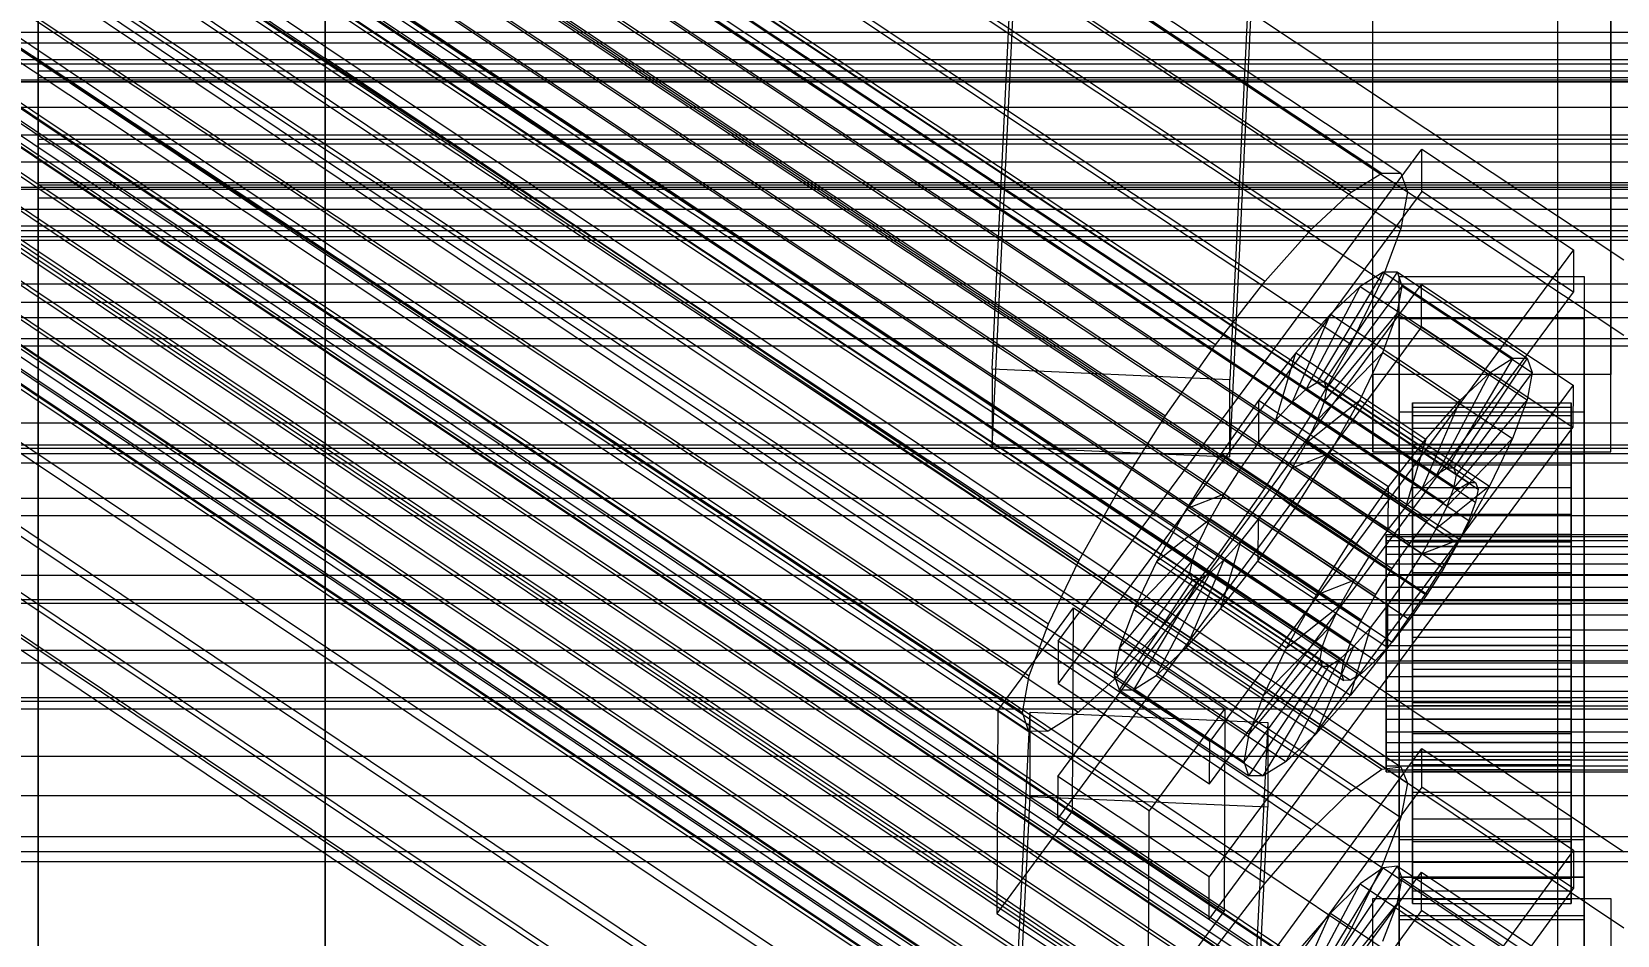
# Model space of a CAD drawing. Header units: millimetres. Extents: x -191664 to 191490, y -197311 to 10263.
# Drawn here: x -250.5 to -130.5, y -29230.6 to -29162.2 of the extents above; entities that cross this region are included whole.
import ezdxf

# ---------------------------------------------------------------- set-up
doc = ezdxf.new("R2010")
doc.units = ezdxf.units.MM
for name, color, linetype, lineweight in [('COTAS_USUARIO', 1, 'Continuous', 0), ('frontal_C01', 7, 'Continuous', 0), ('frontal_C02', 7, 'Continuous', 0), ('frontal_C03', 7, 'Continuous', 0), ('frontal_mezcladora', 7, 'Continuous', 0), ('frontal_secador', 7, 'Continuous', 0)]:
    doc.layers.add(name, color=color, linetype=linetype, lineweight=lineweight)
doc.dimstyles.new('PLANTA_100', dxfattribs={"dimtxt": 250, "dimasz": 150, "dimexe": 150, "dimexo": 80, "dimgap": 100, "dimtad": 1, "dimtih": 1, "dimtoh": 1, "dimdec": 1, "dimdsep": 46, "dimcen": 0.09, "dimclrd": 1, "dimclre": 1, "dimclrt": 1, "dimadec": 0, "dimazin": 0, "dimtfac": 1, "dimtdec": 4, "dimtofl": 0, "dimtmove": 0, "dimatfit": 3, "dimfxl": 1, "dimtolj": 1, "dimtzin": 0, "dimarcsym": 0})

# ---------------------------------------------------------------- blocks, each defined once
blk = doc.blocks.new('*D106')
at = {"layer": 'COTAS_USUARIO', "color": 1, "lineweight": -2, "transparency": 16777216}
for p, q in [((-1180, -29182.75), (-1180, -29032.75)), ((-60, -29332.75), (-1330, -29332.75)), ((-60, -29700), (-1330, -29700)), ((-1180, -29850), (-1180, -30000))]:
    blk.add_line(p, q, dxfattribs=at)
at = {"layer": 'COTAS_USUARIO', "color": 1, "transparency": 16777216}
for points in [[(-1205, -29182.75), (-1155, -29182.75), (-1180, -29332.75)], [(-1205, -29850), (-1155, -29850), (-1180, -29700)]]:
    blk.add_solid(points, dxfattribs=at)
at = {"layer": 'Defpoints', "color": 0, "transparency": 16777216}
for p in [(-1180, -29332.75), (20, -29332.75), (20, -29700)]:
    blk.add_point(p, dxfattribs=at)
blk = doc.blocks.new('*D109')
at = {"layer": 'COTAS_USUARIO', "color": 1, "lineweight": -2, "transparency": 16777216}
for p, q in [((-80, -28700), (-1350, -28700)), ((-1200, -31850), (-1200, -28850)), ((-80, -32000), (-1350, -32000))]:
    blk.add_line(p, q, dxfattribs=at)
at = {"layer": 'COTAS_USUARIO', "color": 1, "transparency": 16777216}
for points in [[(-1225, -28850), (-1175, -28850), (-1200, -28700)], [(-1225, -31850), (-1175, -31850), (-1200, -32000)]]:
    blk.add_solid(points, dxfattribs=at)
at = {"layer": 'Defpoints', "color": 0, "transparency": 16777216}
for p in [(-1200, -28700), (0, -28700), (0, -32000)]:
    blk.add_point(p, dxfattribs=at)
blk = doc.blocks.new('*D111')
at = {"layer": 'COTAS_USUARIO', "color": 1, "lineweight": -2, "transparency": 16777216}
for p, q in [((-80, -27700), (-1350, -27700)), ((-1200, -31850), (-1200, -27850)), ((-80, -32000), (-1350, -32000))]:
    blk.add_line(p, q, dxfattribs=at)
at = {"layer": 'COTAS_USUARIO', "color": 1, "transparency": 16777216}
for points in [[(-1225, -27850), (-1175, -27850), (-1200, -27700)], [(-1225, -31850), (-1175, -31850), (-1200, -32000)]]:
    blk.add_solid(points, dxfattribs=at)
at = {"layer": 'Defpoints', "color": 0, "transparency": 16777216}
for p in [(-1200, -27700), (0, -27700), (0, -32000)]:
    blk.add_point(p, dxfattribs=at)
blk = doc.blocks.new('*D121')
at = {"layer": 'COTAS_USUARIO', "color": 1, "lineweight": -2, "transparency": 16777216}
for p, q in [((-80, -29000), (-1350, -29000)), ((-1200, -31850), (-1200, -29150)), ((-80, -32000), (-1350, -32000))]:
    blk.add_line(p, q, dxfattribs=at)
at = {"layer": 'COTAS_USUARIO', "color": 1, "transparency": 16777216}
for points in [[(-1225, -29150), (-1175, -29150), (-1200, -29000)], [(-1225, -31850), (-1175, -31850), (-1200, -32000)]]:
    blk.add_solid(points, dxfattribs=at)
at = {"layer": 'Defpoints', "color": 0, "transparency": 16777216}
for p in [(-1200, -29000), (0, -29000), (0, -32000)]:
    blk.add_point(p, dxfattribs=at)

msp = doc.modelspace()

# ---------------------------------------------------------------- linework, layer by layer
at = {"layer": 'frontal_C01', "color": 251, "true_color": 0x586d65}
for p, q in [((-250, -28680.37), (-250, -31735.76)), ((-250, -31740.5), (-250, -28685.1))]:
    msp.add_line(p, q, dxfattribs=at)
at = {"layer": 'frontal_C01', "color": 252, "true_color": 0x83939a}
for p, q in [((-332.63, -29050.58), (-148.32, -29172.91)), ((-331.18, -29050.57), (-146.87, -29172.9)), ((-334.94, -29052.02), (-150.63, -29174.36)), ((-330.69, -29052), (-146.38, -29174.33)), ((-337.95, -29054.81), (-153.64, -29177.14)), ((-331.2, -29054.78), (-146.89, -29177.11)), ((-341.46, -29058.75), (-157.15, -29181.08)), ((-332.66, -29058.71), (-148.35, -29181.04)), ((-160.92, -29185.91), (-345.23, -29063.58)), ((-334.98, -29063.52), (-150.67, -29185.86)), ((-349, -29068.95), (-164.69, -29191.28)), ((-338, -29068.9), (-153.69, -29191.23)), ((-352.52, -29074.52), (-168.21, -29196.85)), ((-341.52, -29074.46), (-157.21, -29196.79)), ((-355.54, -29079.89), (-171.23, -29202.22)), ((-345.29, -29079.84), (-160.98, -29202.17)), ((-357.86, -29084.71), (-173.55, -29207.04)), ((-349.06, -29084.66), (-164.75, -29207)), ((-359.33, -29088.64), (-175.02, -29210.97)), ((-352.57, -29088.6), (-168.26, -29210.94)), ((-359.83, -29091.41), (-175.52, -29213.75)), ((-355.58, -29091.39), (-171.28, -29213.72)), ((-359.34, -29092.85), (-175.03, -29215.18)), ((-357.89, -29092.84), (-173.58, -29215.17)), ((-150.63, -29174.36), (-148.32, -29172.91)), ((-148.32, -29172.91), (-146.87, -29172.9)), ((-146.87, -29172.9), (-146.38, -29174.33)), ((-153.64, -29177.14), (-150.63, -29174.36)), ((-146.38, -29174.33), (-146.89, -29177.11)), ((-157.15, -29181.08), (-153.64, -29177.14)), ((-146.89, -29177.11), (-148.35, -29181.04)), ((-160.92, -29185.91), (-157.15, -29181.08)), ((-148.35, -29181.04), (-150.67, -29185.86)), ((-164.69, -29191.28), (-160.92, -29185.91)), ((-150.67, -29185.86), (-153.69, -29191.23)), ((-168.21, -29196.85), (-164.69, -29191.28)), ((-153.69, -29191.23), (-157.21, -29196.79)), ((-171.23, -29202.22), (-168.21, -29196.85)), ((-157.21, -29196.79), (-160.98, -29202.17)), ((-173.55, -29207.04), (-171.23, -29202.22)), ((-160.98, -29202.17), (-164.75, -29207)), ((-175.02, -29210.97), (-173.55, -29207.04)), ((-164.75, -29207), (-168.26, -29210.94)), ((-175.52, -29213.75), (-175.02, -29210.97)), ((-168.26, -29210.94), (-171.28, -29213.72)), ((-175.03, -29215.18), (-175.52, -29213.75)), ((-171.28, -29213.72), (-173.58, -29215.17)), ((-173.58, -29215.17), (-175.03, -29215.18))]:
    msp.add_line(p, q, dxfattribs=at)
at = {"layer": 'frontal_C01', "color": 9, "true_color": 0xbac6cb}
for p, q in [((-356.35, -29054.95), (-142.55, -29196.85)), ((-355.53, -29054.43), (-141.73, -29196.34)), ((-355.02, -29054.43), (-141.22, -29196.34)), ((-354.84, -29054.94), (-141.04, -29196.84)), ((-357.42, -29055.94), (-143.62, -29197.84)), ((-355.02, -29055.92), (-141.22, -29197.83)), ((-358.66, -29057.33), (-144.86, -29199.24)), ((-355.54, -29057.32), (-141.74, -29199.22)), ((-146.2, -29200.94), (-360, -29059.04)), ((-356.36, -29059.02), (-142.56, -29200.93)), ((-361.33, -29060.95), (-147.53, -29202.85)), ((-357.43, -29060.93), (-143.64, -29202.83)), ((-362.58, -29062.92), (-148.78, -29204.82)), ((-358.68, -29062.9), (-144.88, -29204.8)), ((-363.65, -29064.82), (-149.85, -29206.73)), ((-360.02, -29064.8), (-146.22, -29206.71)), ((-364.47, -29066.53), (-150.67, -29208.43)), ((-361.35, -29066.51), (-147.55, -29208.42)), ((-364.99, -29067.92), (-151.19, -29209.82)), ((-362.6, -29067.91), (-148.8, -29209.81)), ((-365.17, -29068.9), (-151.37, -29210.81)), ((-364.99, -29069.41), (-151.2, -29211.32)), ((-364.48, -29069.41), (-150.68, -29211.31)), ((-363.66, -29068.9), (-149.86, -29210.8)), ((-143.62, -29197.84), (-142.55, -29196.85)), ((-142.55, -29196.85), (-141.73, -29196.34)), ((-141.73, -29196.34), (-141.22, -29196.34)), ((-141.22, -29196.34), (-141.04, -29196.84)), ((-141.04, -29196.84), (-141.22, -29197.83)), ((-144.86, -29199.24), (-143.62, -29197.84)), ((-141.22, -29197.83), (-141.74, -29199.22)), ((-146.2, -29200.94), (-144.86, -29199.24)), ((-141.74, -29199.22), (-142.56, -29200.93)), ((-148, -29200.73), (-148, -29200.27)), ((-148, -29200.27), (-148, -29200.43)), ((-148, -29200.27), (148, -29200.27)), ((-148, -29200.43), (-148, -29201.19)), ((-148, -29200.43), (148, -29200.43)), ((-148, -29201.76), (-148, -29200.73)), ((-148, -29200.73), (148, -29200.73)), ((-148, -29201.19), (-148, -29202.5)), ((-148, -29201.19), (148, -29201.19)), ((-148, -29203.31), (-148, -29201.76)), ((-148, -29201.76), (148, -29201.76)), ((-147.53, -29202.85), (-146.2, -29200.94)), ((-142.56, -29200.93), (-143.64, -29202.83)), ((-148.78, -29204.82), (-147.53, -29202.85)), ((-148, -29202.5), (-148, -29204.26)), ((-148, -29202.5), (148, -29202.5)), ((-143.64, -29202.83), (-144.88, -29204.8)), ((-148, -29205.26), (-148, -29203.31)), ((-148, -29203.31), (148, -29203.31)), ((-148, -29204.26), (-148, -29206.37)), ((-148, -29204.26), (148, -29204.26)), ((-149.85, -29206.73), (-148.78, -29204.82)), ((-148, -29207.49), (-148, -29205.26)), ((-148, -29205.26), (148, -29205.26)), ((-144.88, -29204.8), (-146.22, -29206.71)), ((-150.67, -29208.43), (-149.85, -29206.73)), ((-148, -29206.37), (-148, -29208.68)), ((148, -29206.37), (-148, -29206.37)), ((-146.22, -29206.71), (-147.55, -29208.42)), ((-148, -29209.83), (-148, -29207.49)), ((-148, -29207.49), (148, -29207.49)), ((-151.19, -29209.82), (-150.67, -29208.43)), ((-147.55, -29208.42), (-148.8, -29209.81)), ((-148, -29208.68), (-148, -29211.02)), ((-148, -29208.68), (148, -29208.68)), ((-151.37, -29210.81), (-151.19, -29209.82)), ((-148.8, -29209.81), (-149.86, -29210.8)), ((-148, -29212.14), (-148, -29209.83)), ((-148, -29209.83), (148, -29209.83)), ((-151.2, -29211.32), (-151.37, -29210.81)), ((-150.68, -29211.31), (-151.2, -29211.32)), ((-149.86, -29210.8), (-150.68, -29211.31)), ((-148, -29211.02), (-148, -29213.25)), ((-148, -29211.02), (148, -29211.02)), ((-148, -29214.24), (-148, -29212.14)), ((-148, -29212.14), (148, -29212.14)), ((-148, -29213.25), (-148, -29215.2)), ((-148, -29213.25), (148, -29213.25)), ((-148, -29216.01), (-148, -29214.24)), ((-148, -29214.24), (148, -29214.24)), ((-148, -29215.2), (-148, -29216.74)), ((-148, -29215.2), (148, -29215.2)), ((-148, -29217.32), (-148, -29216.01)), ((-148, -29216.01), (148, -29216.01)), ((-148, -29216.74), (-148, -29217.78)), ((-148, -29216.74), (148, -29216.74)), ((-148, -29218.08), (-148, -29217.32)), ((-148, -29217.32), (148, -29217.32)), ((-148, -29217.78), (-148, -29218.24)), ((-148, -29217.78), (148, -29217.78)), ((-148, -29218.24), (-148, -29218.08)), ((-148, -29218.08), (148, -29218.08)), ((-148, -29218.24), (148, -29218.24))]:
    msp.add_line(p, q, dxfattribs=at)
at = {"layer": 'frontal_C01', "color": 139, "true_color": 0x345e4e}
for p, q in [((-130, -29179.5), (-228.3, -29114.26)), ((-228.3, -29114.26), (-228.3, -29426.45)), ((-228.3, -29432.13), (-228.3, -29119.95)), ((-228.3, -29119.95), (-130, -29185.19))]:
    msp.add_line(p, q, dxfattribs=at)
at = {"layer": 'frontal_C01', "color": 139, "true_color": 0x354b57}
for p, q in [((-172.81, -29208.34), (-145.28, -29171.1)), ((-145.29, -29174.31), (-145.28, -29171.1)), ((-145.28, -29171.1), (-133.81, -29178.72)), ((-145.29, -29174.31), (-172.82, -29211.54)), ((-133.82, -29181.92), (-145.29, -29174.31)), ((-133.81, -29178.72), (-161.34, -29215.95)), ((-133.81, -29178.72), (-133.82, -29181.92)), ((-172.85, -29218.59), (-145.32, -29181.35)), ((-147, -29183.94), (-147, -29180.74)), ((-147, -29180.74), (-133, -29180.74)), ((-147, -29226.21), (-147, -29180.74)), ((-145.33, -29184.55), (-145.32, -29181.35)), ((-145.32, -29181.35), (-133.85, -29188.96)), ((-133, -29180.74), (-133, -29183.94)), ((-133, -29180.74), (-133, -29226.21)), ((-161.35, -29219.16), (-133.82, -29181.92)), ((-133, -29183.94), (-147, -29183.94)), ((-147, -29183.94), (-147, -29229.42)), ((-133, -29229.42), (-133, -29183.94)), ((-145.33, -29184.55), (-172.86, -29221.79)), ((-133.86, -29192.16), (-145.33, -29184.55)), ((-133.85, -29188.96), (-161.38, -29226.2)), ((-133.85, -29188.96), (-133.86, -29192.16)), ((-147, -29194.19), (-147, -29190.99)), ((-147, -29190.99), (-133, -29190.99)), ((-147, -29236.46), (-147, -29190.99)), ((-133, -29190.99), (-133, -29194.19)), ((-133, -29190.99), (-133, -29236.46)), ((-161.39, -29229.4), (-133.86, -29192.16)), ((-133, -29194.19), (-147, -29194.19)), ((-147, -29194.19), (-147, -29239.66)), ((-133, -29239.66), (-133, -29194.19)), ((-177.39, -29213.59), (-171.66, -29205.83)), ((-171.72, -29221.2), (-171.66, -29205.83)), ((-171.66, -29205.83), (-160.19, -29213.44)), ((-172.81, -29208.34), (-172.82, -29211.54)), ((-161.34, -29215.95), (-172.81, -29208.34)), ((-172.82, -29211.54), (-161.35, -29219.16)), ((-177.81, -29272.54), (-174.94, -29213.72)), ((-177.39, -29213.59), (-177.45, -29228.96)), ((-165.93, -29221.2), (-177.39, -29213.59)), ((-174.94, -29220.13), (-174.94, -29213.72)), ((-174.94, -29213.72), (-156.96, -29214.51)), ((-160.19, -29213.44), (-165.93, -29221.2)), ((-160.19, -29213.44), (-160.25, -29228.81)), ((-156.96, -29214.51), (-159.83, -29273.33)), ((-156.96, -29214.51), (-156.96, -29220.92)), ((-161.35, -29219.16), (-161.34, -29215.95)), ((-172.85, -29218.59), (-172.86, -29221.79)), ((-161.38, -29226.2), (-172.85, -29218.59)), ((980, -29220.06), (-980, -29220.06)), ((-177.81, -29278.95), (-174.94, -29220.13)), ((-171.72, -29221.2), (-177.45, -29228.96)), ((-156.96, -29220.92), (-174.94, -29220.13)), ((-160.25, -29228.81), (-171.72, -29221.2)), ((-159.83, -29279.74), (-156.96, -29220.92)), ((-172.86, -29221.79), (-161.39, -29229.4)), ((-165.98, -29236.57), (-165.93, -29221.2)), ((-147, -29238.73), (-147, -29223.36)), ((-147, -29223.36), (-133, -29223.36)), ((-147, -29232.83), (-147, -29223.36)), ((-133, -29223.36), (-133, -29238.73)), ((-133, -29223.36), (-133, -29232.83)), ((980, -29225.06), (-980, -29225.06)), ((-161.39, -29229.4), (-161.38, -29226.2)), ((-133, -29226.21), (-147, -29226.21)), ((-147, -29226.21), (-147, -29229.42)), ((-133, -29229.42), (-133, -29226.21)), ((-149, -29234.25), (-149, -29227.84)), ((-149, -29227.84), (-131, -29227.84)), ((-149, -29272.94), (-149, -29227.84)), ((-131, -29227.84), (-131, -29234.25)), ((-131, -29227.84), (-131, -29272.94)), ((-177.45, -29228.96), (-165.98, -29236.57)), ((-165.98, -29236.57), (-160.25, -29228.81)), ((-147, -29229.42), (-133, -29229.42))]:
    msp.add_line(p, q, dxfattribs=at)
at = {"layer": 'frontal_C01', "color": 155, "true_color": 0x617580}
for p, q in [((-154.02, -29189.24), (-149.95, -29181.49)), ((-153.2, -29188.73), (-148.23, -29180.41)), ((-152.69, -29188.72), (-147.14, -29180.4)), ((-152.51, -29189.23), (-146.78, -29181.47)), ((-149.95, -29181.49), (-152.21, -29183.58)), ((-148.23, -29180.41), (-149.95, -29181.49)), ((-149.95, -29181.49), (-140.12, -29188.01)), ((-147.14, -29180.4), (-148.23, -29180.41)), ((-148.23, -29180.41), (-138.4, -29186.93)), ((-147.15, -29183.55), (-146.78, -29181.47)), ((-147.14, -29180.4), (-137.31, -29186.93)), ((-146.78, -29181.47), (-147.14, -29180.4)), ((-146.78, -29181.47), (-136.95, -29188)), ((-155.08, -29190.23), (-152.21, -29183.58)), ((-152.21, -29183.58), (-154.83, -29186.52)), ((-152.69, -29190.22), (-147.15, -29183.55)), ((-152.21, -29183.58), (-142.38, -29190.1)), ((-148.25, -29186.49), (-147.15, -29183.55)), ((-147.15, -29183.55), (-137.32, -29190.08)), ((-154.83, -29186.52), (-157.65, -29190.13)), ((-156.33, -29191.62), (-154.83, -29186.52)), ((-154.83, -29186.52), (-145, -29193.05)), ((-153.21, -29191.61), (-148.25, -29186.49)), ((-149.99, -29190.09), (-148.25, -29186.49)), ((-148.25, -29186.49), (-138.42, -29193.01)), ((-138.4, -29186.93), (-143.37, -29195.25)), ((-137.31, -29186.93), (-142.86, -29195.25)), ((-140.12, -29188.01), (-138.4, -29186.93)), ((-138.4, -29186.93), (-137.31, -29186.93)), ((-137.31, -29186.93), (-136.95, -29188)), ((-154.02, -29189.24), (-153.2, -29188.73)), ((-153.2, -29188.73), (-152.69, -29188.72)), ((-143.37, -29195.25), (-153.2, -29188.73)), ((-142.86, -29195.25), (-152.69, -29188.72)), ((-152.69, -29188.72), (-152.51, -29189.23)), ((-140.12, -29188.01), (-144.19, -29195.76)), ((-136.95, -29188), (-142.68, -29195.76)), ((-142.38, -29190.1), (-140.12, -29188.01)), ((-136.95, -29188), (-137.32, -29190.08)), ((-155.08, -29190.23), (-154.02, -29189.24)), ((-144.19, -29195.76), (-154.02, -29189.24)), ((-152.51, -29189.23), (-152.69, -29190.22)), ((-142.68, -29195.76), (-152.51, -29189.23)), ((-157.65, -29190.13), (-160.47, -29194.15)), ((-157.65, -29190.13), (-157.66, -29193.33)), ((-147.82, -29196.66), (-157.65, -29190.13)), ((-156.33, -29191.62), (-155.08, -29190.23)), ((-145.26, -29196.75), (-155.08, -29190.23)), ((-154.03, -29193.31), (-149.99, -29190.09)), ((-152.69, -29190.22), (-153.21, -29191.61)), ((-142.86, -29196.74), (-152.69, -29190.22)), ((-152.25, -29194.11), (-149.99, -29190.09)), ((-149.99, -29190.09), (-140.16, -29196.62)), ((-146, -29200.27), (-146, -29190.29)), ((-146, -29190.29), (-146, -29190.62)), ((-146, -29190.29), (-134, -29190.29)), ((-146, -29191.25), (-146, -29190.29)), ((-146, -29200.43), (-146, -29190.62)), ((-146, -29190.62), (-146, -29192.22)), ((-146, -29190.62), (-134, -29190.62)), ((-142.38, -29190.1), (-145.26, -29196.75)), ((-145, -29193.05), (-142.38, -29190.1)), ((-137.32, -29190.08), (-142.86, -29196.74)), ((-137.32, -29190.08), (-138.42, -29193.01)), ((-134, -29190.62), (-134, -29190.29)), ((-134, -29190.29), (-134, -29200.27)), ((-134, -29190.29), (-134, -29191.25)), ((-134, -29192.22), (-134, -29190.62)), ((-134, -29190.62), (-134, -29200.43)), ((-157.66, -29193.33), (-156.33, -29191.62)), ((-146.5, -29198.15), (-156.33, -29191.62)), ((-153.21, -29191.61), (-154.03, -29193.31)), ((-143.38, -29198.13), (-153.21, -29191.61)), ((-146, -29200.73), (-146, -29191.25)), ((-146, -29191.25), (-134, -29191.25)), ((-146, -29193.44), (-146, -29191.25)), ((-146, -29201.19), (-146, -29192.22)), ((-146, -29192.22), (-146, -29194.99)), ((-146, -29192.22), (-134, -29192.22)), ((-134, -29191.25), (-134, -29200.73)), ((-134, -29191.25), (-134, -29193.44)), ((-134, -29194.99), (-134, -29192.22)), ((-134, -29192.22), (-134, -29201.19)), ((-159, -29195.24), (-157.66, -29193.33)), ((-157.66, -29193.33), (-147.83, -29199.86)), ((-154.03, -29193.31), (-155.1, -29195.22)), ((-144.2, -29199.84), (-154.03, -29193.31)), ((-147.82, -29196.66), (-145, -29193.05)), ((-145, -29193.05), (-146.5, -29198.15)), ((-146, -29201.76), (-146, -29193.44)), ((-146, -29193.44), (-134, -29193.44)), ((-146, -29196.71), (-146, -29193.44)), ((-138.42, -29193.01), (-143.38, -29198.13)), ((-138.42, -29193.01), (-140.16, -29196.62)), ((-134, -29193.44), (-134, -29201.76)), ((-134, -29193.44), (-134, -29196.71)), ((-160.47, -29194.15), (-163.1, -29198.32)), ((-159, -29195.24), (-160.47, -29194.15)), ((-160.47, -29194.15), (-150.64, -29200.68)), ((-155.1, -29195.22), (-152.25, -29194.11)), ((-154.88, -29198.28), (-152.25, -29194.11)), ((-152.25, -29194.11), (-142.42, -29200.64)), ((-160.25, -29197.21), (-159, -29195.24)), ((-149.17, -29201.76), (-159, -29195.24)), ((-155.1, -29195.22), (-156.35, -29197.19)), ((-145.27, -29201.74), (-155.1, -29195.22)), ((-146, -29202.5), (-146, -29194.99)), ((-146, -29194.99), (-146, -29198.72)), ((-146, -29194.99), (-134, -29194.99)), ((-144.19, -29195.76), (-145.26, -29196.75)), ((-143.37, -29195.25), (-144.19, -29195.76)), ((-142.86, -29195.25), (-143.37, -29195.25)), ((-142.68, -29195.76), (-142.86, -29195.25)), ((-142.86, -29196.74), (-142.68, -29195.76)), ((-134, -29198.72), (-134, -29194.99)), ((-134, -29194.99), (-134, -29202.5)), ((-156.35, -29197.19), (-157.69, -29199.1)), ((-156.35, -29197.19), (-154.88, -29198.28)), ((-146.52, -29203.72), (-156.35, -29197.19)), ((-150.64, -29200.68), (-147.82, -29196.66)), ((-147.83, -29199.86), (-147.82, -29196.66)), ((-145.26, -29196.75), (-146.5, -29198.15)), ((-146, -29203.31), (-146, -29196.71)), ((-146, -29196.71), (-134, -29196.71)), ((-146, -29200.83), (-146, -29196.71)), ((-140.16, -29196.62), (-144.2, -29199.84)), ((-143.38, -29198.13), (-142.86, -29196.74)), ((-140.16, -29196.62), (-142.42, -29200.64)), ((-134, -29196.71), (-134, -29203.31)), ((-134, -29196.71), (-134, -29200.83)), ((-163.1, -29198.32), (-165.37, -29202.34)), ((-160.25, -29197.21), (-163.1, -29198.32)), ((-163.1, -29198.32), (-153.27, -29204.84)), ((-161.32, -29199.11), (-160.25, -29197.21)), ((-150.42, -29203.73), (-160.25, -29197.21)), ((-157.7, -29202.3), (-154.88, -29198.28)), ((-154.88, -29198.28), (-145.05, -29204.8)), ((-146.5, -29198.15), (-147.83, -29199.86)), ((-144.2, -29199.84), (-143.38, -29198.13)), ((-161.32, -29199.11), (-165.37, -29202.34)), ((-162.14, -29200.82), (-161.32, -29199.11)), ((-151.49, -29205.64), (-161.32, -29199.11)), ((-157.69, -29199.1), (-159.02, -29200.81)), ((-157.69, -29199.1), (-157.7, -29202.3)), ((-147.86, -29205.62), (-157.69, -29199.1)), ((-146, -29204.26), (-146, -29198.72)), ((-146, -29198.72), (-146, -29203.17)), ((-146, -29198.72), (-134, -29198.72)), ((-134, -29203.17), (-134, -29198.72)), ((-134, -29198.72), (-134, -29204.26)), ((-153.27, -29204.84), (-150.64, -29200.68)), ((-150.64, -29200.68), (-149.17, -29201.76)), ((-147.83, -29199.86), (-149.17, -29201.76)), ((-146, -29200.43), (-146, -29200.27)), ((-134, -29200.27), (-146, -29200.27)), ((-146, -29200.27), (-146, -29200.73)), ((-146, -29201.19), (-146, -29200.43)), ((-134, -29200.43), (-146, -29200.43)), ((-134, -29200.73), (-146, -29200.73)), ((-146, -29200.73), (-146, -29201.76)), ((-145.27, -29201.74), (-144.2, -29199.84)), ((-142.42, -29200.64), (-145.27, -29201.74)), ((-142.42, -29200.64), (-145.05, -29204.8)), ((-134, -29200.27), (-134, -29200.43)), ((-134, -29200.73), (-134, -29200.27)), ((-134, -29200.43), (-134, -29201.19)), ((-134, -29201.76), (-134, -29200.73)), ((-162.14, -29200.82), (-167.1, -29205.94)), ((-162.66, -29202.21), (-162.14, -29200.82)), ((-152.31, -29207.34), (-162.14, -29200.82)), ((-159.02, -29200.81), (-160.52, -29205.91)), ((-159.02, -29200.81), (-160.27, -29202.2)), ((-149.19, -29207.33), (-159.02, -29200.81)), ((-149.17, -29201.76), (-150.42, -29203.73)), ((-146.52, -29203.72), (-145.27, -29201.74)), ((-146, -29205.26), (-146, -29200.83)), ((-146, -29200.83), (-134, -29200.83)), ((-146, -29205.52), (-146, -29200.83)), ((-146, -29202.5), (-146, -29201.19)), ((-134, -29201.19), (-146, -29201.19)), ((-134, -29201.76), (-146, -29201.76)), ((-146, -29201.76), (-146, -29203.31)), ((-134, -29200.83), (-134, -29205.26)), ((-134, -29200.83), (-134, -29205.52)), ((-134, -29201.19), (-134, -29202.5)), ((-134, -29203.31), (-134, -29201.76)), ((-162.84, -29203.2), (-168.57, -29210.95)), ((-162.66, -29202.21), (-168.2, -29208.88)), ((-165.37, -29202.34), (-167.1, -29205.94)), ((-161.33, -29203.19), (-165.4, -29210.94)), ((-165.37, -29202.34), (-155.54, -29208.86)), ((-160.27, -29202.2), (-163.14, -29208.85)), ((-162.84, -29203.2), (-162.66, -29202.21)), ((-162.66, -29203.7), (-162.84, -29203.2)), ((-153.01, -29209.72), (-162.84, -29203.2)), ((-152.83, -29208.74), (-162.66, -29202.21)), ((-161.33, -29203.19), (-162.15, -29203.7)), ((-160.27, -29202.2), (-161.33, -29203.19)), ((-151.5, -29209.71), (-161.33, -29203.19)), ((-160.52, -29205.91), (-157.7, -29202.3)), ((-150.44, -29208.73), (-160.27, -29202.2)), ((-157.7, -29202.3), (-147.87, -29208.82)), ((-146, -29204.26), (-146, -29202.5)), ((-134, -29202.5), (-146, -29202.5)), ((-146, -29203.17), (-146, -29206.37)), ((-134, -29203.17), (-146, -29203.17)), ((-146, -29203.17), (-146, -29208.04)), ((-134, -29202.5), (-134, -29204.26)), ((-134, -29206.37), (-134, -29203.17)), ((-134, -29208.04), (-134, -29203.17)), ((-162.66, -29203.7), (-168.21, -29212.03)), ((-162.15, -29203.7), (-167.12, -29212.02)), ((-162.15, -29203.7), (-162.66, -29203.7)), ((-152.83, -29210.23), (-162.66, -29203.7)), ((-152.32, -29210.23), (-162.15, -29203.7)), ((-153.27, -29204.84), (-150.42, -29203.73)), ((-150.42, -29203.73), (-151.49, -29205.64)), ((-147.86, -29205.62), (-146.52, -29203.72)), ((-145.05, -29204.8), (-146.52, -29203.72)), ((-134, -29203.31), (-146, -29203.31)), ((-146, -29203.31), (-146, -29205.26)), ((-146, -29206.37), (-146, -29204.26)), ((-134, -29204.26), (-146, -29204.26)), ((-134, -29205.26), (-134, -29203.31)), ((-134, -29204.26), (-134, -29206.37)), ((-155.54, -29208.86), (-153.27, -29204.84)), ((-145.05, -29204.8), (-147.87, -29208.82)), ((-134, -29205.26), (-146, -29205.26)), ((-146, -29205.26), (-146, -29207.49)), ((-146, -29207.49), (-146, -29205.52)), ((-146, -29205.52), (-134, -29205.52)), ((-146, -29210.47), (-146, -29205.52)), ((-134, -29207.49), (-134, -29205.26)), ((-134, -29205.52), (-134, -29207.49)), ((-134, -29205.52), (-134, -29210.47)), ((-167.1, -29205.94), (-168.2, -29208.88)), ((-167.1, -29205.94), (-157.27, -29212.46)), ((-163.14, -29208.85), (-160.52, -29205.91)), ((-160.52, -29205.91), (-150.69, -29212.43)), ((-155.54, -29208.86), (-151.49, -29205.64)), ((-151.49, -29205.64), (-152.31, -29207.34)), ((-149.19, -29207.33), (-147.86, -29205.62)), ((-147.87, -29208.82), (-147.86, -29205.62)), ((-146, -29206.37), (-134, -29206.37)), ((-146, -29208.68), (-146, -29206.37)), ((-134, -29206.37), (-134, -29208.68)), ((-157.27, -29212.46), (-152.31, -29207.34)), ((-152.31, -29207.34), (-152.83, -29208.74)), ((-150.69, -29212.43), (-149.19, -29207.33)), ((-150.44, -29208.73), (-149.19, -29207.33)), ((-134, -29207.49), (-146, -29207.49)), ((-146, -29207.49), (-146, -29209.83)), ((-134, -29209.83), (-134, -29207.49)), ((-168.2, -29208.88), (-168.57, -29210.95)), ((-168.2, -29208.88), (-158.37, -29215.4)), ((-165.4, -29210.94), (-163.14, -29208.85)), ((-163.14, -29208.85), (-153.31, -29215.38)), ((-158.37, -29215.4), (-152.83, -29208.74)), ((-157.27, -29212.46), (-155.54, -29208.86)), ((-153.31, -29215.38), (-150.44, -29208.73)), ((-152.83, -29208.74), (-153.01, -29209.72)), ((-151.5, -29209.71), (-150.44, -29208.73)), ((-147.87, -29208.82), (-150.69, -29212.43)), ((-146, -29208.68), (-146, -29208.04)), ((-146, -29208.04), (-146, -29212.99)), ((-146, -29208.04), (-134, -29208.04)), ((-146, -29211.02), (-146, -29208.68)), ((-134, -29208.68), (-146, -29208.68)), ((-134, -29212.99), (-134, -29208.04)), ((-134, -29208.04), (-134, -29208.68)), ((-134, -29208.68), (-134, -29211.02)), ((-158.74, -29217.48), (-153.01, -29209.72)), ((-158.38, -29218.55), (-152.83, -29210.23)), ((-157.29, -29218.55), (-152.32, -29210.23)), ((-155.57, -29217.46), (-151.5, -29209.71)), ((-153.01, -29209.72), (-152.83, -29210.23)), ((-152.83, -29210.23), (-152.32, -29210.23)), ((-152.32, -29210.23), (-151.5, -29209.71)), ((-146, -29209.83), (-146, -29210.47)), ((-134, -29209.83), (-146, -29209.83)), ((-146, -29209.83), (-146, -29212.14)), ((-134, -29210.47), (-134, -29209.83)), ((-134, -29212.14), (-134, -29209.83)), ((-168.57, -29210.95), (-168.21, -29212.03)), ((-168.57, -29210.95), (-158.74, -29217.48)), ((-167.12, -29212.02), (-165.4, -29210.94)), ((-165.4, -29210.94), (-155.57, -29217.46)), ((-146, -29210.47), (-134, -29210.47)), ((-146, -29215.34), (-146, -29210.47)), ((-146, -29213.25), (-146, -29211.02)), ((-146, -29211.02), (-146, -29212.99)), ((-134, -29211.02), (-146, -29211.02)), ((-134, -29210.47), (-134, -29215.34)), ((-134, -29212.99), (-134, -29211.02)), ((-134, -29211.02), (-134, -29213.25)), ((-168.21, -29212.03), (-167.12, -29212.02)), ((-168.21, -29212.03), (-158.38, -29218.55)), ((-167.12, -29212.02), (-157.29, -29218.55)), ((-158.37, -29215.4), (-157.27, -29212.46)), ((-150.69, -29212.43), (-153.31, -29215.38)), ((-146, -29212.14), (-146, -29215.34)), ((-134, -29212.14), (-146, -29212.14)), ((-146, -29212.14), (-146, -29214.24)), ((-134, -29215.34), (-134, -29212.14)), ((-134, -29214.24), (-134, -29212.14)), ((-146, -29212.99), (-146, -29217.68)), ((-146, -29212.99), (-134, -29212.99)), ((-146, -29215.2), (-146, -29213.25)), ((-146, -29213.25), (-146, -29217.68)), ((-134, -29213.25), (-146, -29213.25)), ((-134, -29217.68), (-134, -29212.99)), ((-134, -29217.68), (-134, -29213.25)), ((-134, -29213.25), (-134, -29215.2)), ((-146, -29214.24), (-146, -29219.79)), ((-134, -29214.24), (-146, -29214.24)), ((-146, -29214.24), (-146, -29216.01)), ((-146, -29216.74), (-146, -29215.2)), ((-146, -29215.2), (-146, -29221.8)), ((-134, -29215.2), (-146, -29215.2)), ((-134, -29219.79), (-134, -29214.24)), ((-134, -29216.01), (-134, -29214.24)), ((-134, -29221.8), (-134, -29215.2)), ((-134, -29215.2), (-134, -29216.74)), ((-158.74, -29217.48), (-158.37, -29215.4)), ((-153.31, -29215.38), (-155.57, -29217.46)), ((-146, -29215.34), (-134, -29215.34)), ((-146, -29219.79), (-146, -29215.34)), ((-146, -29216.01), (-146, -29223.52)), ((-134, -29216.01), (-146, -29216.01)), ((-146, -29216.01), (-146, -29217.32)), ((-134, -29215.34), (-134, -29219.79)), ((-134, -29223.52), (-134, -29216.01)), ((-134, -29217.32), (-134, -29216.01)), ((-158.38, -29218.55), (-158.74, -29217.48)), ((-155.57, -29217.46), (-157.29, -29218.55)), ((-146, -29217.78), (-146, -29216.74)), ((-146, -29216.74), (-146, -29225.07)), ((-134, -29216.74), (-146, -29216.74)), ((-146, -29217.32), (-146, -29226.28)), ((-134, -29217.32), (-146, -29217.32)), ((-146, -29217.32), (-146, -29218.08)), ((-134, -29225.07), (-134, -29216.74)), ((-134, -29216.74), (-134, -29217.78)), ((-134, -29226.28), (-134, -29217.32)), ((-134, -29218.08), (-134, -29217.32)), ((-157.29, -29218.55), (-158.38, -29218.55)), ((-146, -29217.68), (-146, -29221.8)), ((-146, -29217.68), (-134, -29217.68)), ((-146, -29218.24), (-146, -29217.78)), ((-146, -29217.78), (-146, -29227.25)), ((-134, -29217.78), (-146, -29217.78)), ((-146, -29218.08), (-146, -29227.88)), ((-134, -29218.08), (-146, -29218.08)), ((-146, -29218.08), (-146, -29218.24)), ((-146, -29218.24), (-146, -29228.22)), ((-134, -29218.24), (-146, -29218.24)), ((-134, -29221.8), (-134, -29217.68)), ((-134, -29227.25), (-134, -29217.78)), ((-134, -29217.78), (-134, -29218.24)), ((-134, -29227.88), (-134, -29218.08)), ((-134, -29218.24), (-134, -29218.08)), ((-134, -29228.22), (-134, -29218.24)), ((-146, -29219.79), (-134, -29219.79)), ((-146, -29223.52), (-146, -29219.79)), ((-134, -29219.79), (-134, -29223.52)), ((-146, -29221.8), (-146, -29225.07)), ((-146, -29221.8), (-134, -29221.8)), ((-134, -29225.07), (-134, -29221.8)), ((-146, -29223.52), (-134, -29223.52)), ((-146, -29226.28), (-146, -29223.52)), ((-134, -29223.52), (-134, -29226.28)), ((-146, -29225.07), (-146, -29227.25)), ((-146, -29225.07), (-134, -29225.07)), ((-134, -29227.25), (-134, -29225.07)), ((-146, -29226.28), (-134, -29226.28)), ((-146, -29227.88), (-146, -29226.28)), ((-134, -29226.28), (-134, -29227.88)), ((-146, -29227.25), (-146, -29228.22)), ((-146, -29227.25), (-134, -29227.25)), ((-146, -29227.88), (-134, -29227.88)), ((-146, -29228.22), (-146, -29227.88)), ((-146, -29228.22), (-134, -29228.22)), ((-134, -29228.22), (-134, -29227.25)), ((-134, -29227.88), (-134, -29228.22))]:
    msp.add_line(p, q, dxfattribs=at)
at = {"layer": 'frontal_C02', "color": 251, "true_color": 0x586d65}
for p, q in [((-250, -28976.99), (-250, -31767.54)), ((-250, -31772.31), (-250, -28981.77))]:
    msp.add_line(p, q, dxfattribs=at)
at = {"layer": 'frontal_C02', "color": 139, "true_color": 0x345e4e}
for p, q in [((-228.3, -29164.19), (-228.3, -29033.41)), ((-130, -29224.31), (-228.3, -29158.45)), ((-228.3, -29158.45), (-228.3, -29332.83)), ((-228.3, -29158.45), (-228.3, -29164.19)), ((-228.3, -29338.57), (-228.3, -29164.19)), ((-228.3, -29164.19), (-130, -29230.05))]:
    msp.add_line(p, q, dxfattribs=at)
at = {"layer": 'frontal_C02', "color": 252, "true_color": 0x83939a}
for p, q in [((-332.63, -29094.56), (-148.32, -29218.04)), ((-331.18, -29094.36), (-146.87, -29217.85)), ((-334.94, -29096.18), (-150.63, -29219.67)), ((-330.69, -29095.61), (-146.38, -29219.09)), ((-331.2, -29098.21), (-146.89, -29221.69)), ((-337.95, -29099.12), (-153.64, -29222.61)), ((-332.66, -29101.98), (-148.35, -29225.47)), ((-341.46, -29103.18), (-157.15, -29226.66)), ((-334.98, -29106.68), (-150.67, -29230.17)), ((-160.92, -29231.56), (-345.23, -29108.08)), ((-338, -29111.98), (-153.69, -29235.47)), ((-349, -29113.48), (-164.69, -29236.96)), ((-341.52, -29117.52), (-157.21, -29241)), ((-352.52, -29119.02), (-168.21, -29242.5)), ((-345.29, -29122.92), (-160.98, -29246.41)), ((-355.54, -29124.32), (-171.23, -29247.8)), ((-349.06, -29127.82), (-164.75, -29251.3)), ((-357.86, -29129.01), (-173.55, -29252.5)), ((-352.57, -29131.87), (-168.26, -29255.36)), ((-359.33, -29132.79), (-175.02, -29256.28)), ((-359.83, -29135.39), (-175.52, -29258.88)), ((-355.58, -29134.81), (-171.28, -29258.3)), ((-359.34, -29136.64), (-175.03, -29260.12)), ((-357.89, -29136.44), (-173.58, -29259.92)), ((-150.63, -29219.67), (-148.32, -29218.04)), ((-148.32, -29218.04), (-146.87, -29217.85)), ((-146.87, -29217.85), (-146.38, -29219.09)), ((-153.64, -29222.61), (-150.63, -29219.67)), ((-146.38, -29219.09), (-146.89, -29221.69)), ((-146.89, -29221.69), (-148.35, -29225.47)), ((-157.15, -29226.66), (-153.64, -29222.61)), ((-148.35, -29225.47), (-150.67, -29230.17)), ((-160.92, -29231.56), (-157.15, -29226.66)), ((-150.67, -29230.17), (-153.69, -29235.47))]:
    msp.add_line(p, q, dxfattribs=at)
at = {"layer": 'frontal_C02', "color": 9, "true_color": 0xbac6cb}
for p, q in [((-356.35, -29098.78), (-142.55, -29242.02)), ((-355.53, -29098.2), (-141.73, -29241.44)), ((-355.02, -29098.13), (-141.22, -29241.37)), ((-354.84, -29098.57), (-141.04, -29241.81)), ((-357.42, -29099.82), (-143.62, -29243.06)), ((-355.02, -29099.49), (-141.22, -29242.73)), ((-355.54, -29100.83), (-141.74, -29244.07)), ((-358.66, -29101.25), (-144.86, -29244.5)), ((-146.2, -29246.23), (-360, -29102.99)), ((-356.36, -29102.5), (-142.56, -29245.74)), ((-357.43, -29104.37), (-143.64, -29247.62)), ((-361.33, -29104.9), (-147.53, -29248.15)), ((-362.58, -29106.87), (-148.78, -29250.11)), ((-358.68, -29106.34), (-144.88, -29249.58)), ((-360.02, -29108.25), (-146.22, -29251.49)), ((-363.65, -29108.74), (-149.85, -29251.99)), ((-364.47, -29110.41), (-150.67, -29253.65)), ((-361.35, -29109.99), (-147.55, -29253.23)), ((-364.99, -29111.75), (-151.19, -29254.99)), ((-362.6, -29111.42), (-148.8, -29254.66)), ((-365.17, -29112.67), (-151.37, -29255.91)), ((-364.99, -29113.11), (-151.2, -29256.35)), ((-364.48, -29113.04), (-150.68, -29256.28)), ((-363.66, -29112.46), (-149.86, -29255.71))]:
    msp.add_line(p, q, dxfattribs=at)
at = {"layer": 'frontal_C02', "color": 139, "true_color": 0x354b57}
for p, q in [((-177.81, -29187.76), (-174.94, -29128.38)), ((-156.96, -29129.17), (-159.83, -29188.55)), ((-177.81, -29193.6), (-174.94, -29134.23)), ((-159.83, -29194.4), (-156.96, -29135.02)), ((-149, -29188.15), (-149, -29142.63)), ((-131, -29142.63), (-131, -29188.15)), ((-149, -29194), (-149, -29148.47)), ((-131, -29194), (-131, -29148.47)), ((-425, -29182.69), (425, -29182.69)), ((-159.83, -29188.55), (-177.81, -29187.76)), ((-177.81, -29187.76), (-177.81, -29193.6)), ((-159.83, -29194.4), (-159.83, -29188.55)), ((-131, -29188.15), (-149, -29188.15)), ((-149, -29188.15), (-149, -29194)), ((-131, -29194), (-131, -29188.15)), ((425, -29194.17), (-425, -29194.17)), ((-177.81, -29193.6), (-159.83, -29194.4)), ((-149, -29194), (-131, -29194)), ((425, -29197.54), (-425, -29197.54)), ((-425, -29209.02), (425, -29209.02)), ((-450, -29212.61), (450, -29212.61)), ((-172.81, -29254.07), (-145.28, -29216.48)), ((-145.29, -29219.4), (-145.28, -29216.48)), ((-145.28, -29216.48), (-133.81, -29224.16)), ((-145.29, -29219.4), (-172.82, -29256.99)), ((-133.82, -29227.08), (-145.29, -29219.4)), ((450, -29224.3), (-450, -29224.3)), ((-133.81, -29224.16), (-161.34, -29261.75)), ((-133.81, -29224.16), (-133.82, -29227.08)), ((-172.85, -29263.42), (-145.32, -29225.83)), ((-145.33, -29228.75), (-145.32, -29225.83)), ((-145.32, -29225.83), (-133.85, -29233.51)), ((-161.35, -29264.68), (-133.82, -29227.08)), ((-147, -29229.13), (-147, -29226.21)), ((-147, -29226.21), (-133, -29226.21)), ((-147, -29272.11), (-147, -29226.21)), ((-133, -29226.21), (-133, -29229.13)), ((-133, -29226.21), (-133, -29272.11)), ((-145.33, -29228.75), (-172.86, -29266.35)), ((-133, -29229.13), (-147, -29229.13)), ((-147, -29229.13), (-147, -29275.04)), ((-133.86, -29236.44), (-145.33, -29228.75)), ((-133, -29275.04), (-133, -29229.13))]:
    msp.add_line(p, q, dxfattribs=at)
at = {"layer": 'frontal_C02', "color": 155, "true_color": 0x617580}
for p, q in [((-153.2, -29233.76), (-148.23, -29225.51)), ((-152.69, -29233.69), (-147.14, -29225.37)), ((-148.23, -29225.51), (-149.95, -29226.73)), ((-147.14, -29225.37), (-148.23, -29225.51)), ((-148.23, -29225.51), (-138.4, -29232.1)), ((-147.14, -29225.37), (-137.31, -29231.95)), ((-146.78, -29226.3), (-147.14, -29225.37)), ((-154.02, -29234.33), (-149.95, -29226.73)), ((-152.51, -29234.13), (-146.78, -29226.3)), ((-149.95, -29226.73), (-152.21, -29228.93)), ((-149.95, -29226.73), (-140.12, -29233.32)), ((-147.15, -29228.24), (-146.78, -29226.3)), ((-146.78, -29226.3), (-136.95, -29232.88)), ((-152.69, -29235.05), (-147.15, -29228.24)), ((-148.25, -29231.07), (-147.15, -29228.24)), ((-147.15, -29228.24), (-137.32, -29234.83)), ((-155.08, -29235.38), (-152.21, -29228.93)), ((-152.21, -29228.93), (-154.83, -29231.96)), ((-152.21, -29228.93), (-142.38, -29235.51))]:
    msp.add_line(p, q, dxfattribs=at)
at = {"layer": 'frontal_C03', "color": 251, "true_color": 0x586d65}
for p, q in [((-250, -28596.31), (-250, -31246.31)), ((-250, -31251.12), (-250, -28601.12))]:
    msp.add_line(p, q, dxfattribs=at)
at = {"layer": 'frontal_C03', "color": 139, "true_color": 0x345e4e}
for p, q in [((-250, -29370.12), (-250, -29106.2)), ((-250, -29375.9), (-250, -29111.98))]:
    msp.add_line(p, q, dxfattribs=at)
at = {"layer": 'frontal_C03', "color": 252, "true_color": 0x83939a}
for p, q in [((-250, -29158.49), (-250, -29165.17)), ((-250, -29165.67), (-250, -29159.1)), ((-250, -29165.17), (-250, -29170.33)), ((-250, -29165.17), (250, -29165.17)), ((-250, -29170.68), (-250, -29165.67)), ((-250, -29165.67), (250, -29165.67)), ((-250, -29170.33), (-250, -29173.61)), ((-250, -29170.33), (250, -29170.33)), ((-250, -29173.79), (-250, -29170.68)), ((-250, -29170.68), (250, -29170.68)), ((-250, -29173.61), (-250, -29174.79)), ((-250, -29173.61), (250, -29173.61)), ((-250, -29174.79), (-250, -29173.79)), ((-250, -29173.79), (250, -29173.79)), ((-250, -29174.79), (250, -29174.79))]:
    msp.add_line(p, q, dxfattribs=at)
at = {"layer": 'frontal_C03', "color": 139, "true_color": 0x354b57}
for p, q in [((-450, -29191.81), (450, -29191.81)), ((450, -29203.37), (-450, -29203.37)), ((450, -29205.49), (-450, -29205.49)), ((-450, -29217.05), (450, -29217.05))]:
    msp.add_line(p, q, dxfattribs=at)
at = {"layer": 'frontal_mezcladora', "color": 253, "true_color": 0xa5a6aa}
msp.add_line((575, -29210), (-575, -29210), dxfattribs=at)
at = {"layer": 'frontal_secador', "color": 142, "true_color": 0x159eb4}
msp.add_line((-135, -29295), (-135, -29005), dxfattribs=at)
at = {"layer": 'frontal_secador', "color": 253, "true_color": 0xa4b0b5}
for p, q in [((1320, -29162.27), (-1320, -29162.27)), ((1320, -29163.07), (-1320, -29163.07)), ((1320, -29164.34), (-1320, -29164.34)), ((1250, -29164.65), (-1250, -29164.65)), ((1320, -29166), (-1320, -29166)), ((1250, -29165.86), (-1250, -29165.86)), ((1320, -29167.93), (-1320, -29167.93)), ((-1320, -29170), (1320, -29170)), ((-1250, -29170), (1250, -29170)), ((1320, -29172.07), (-1320, -29172.07)), ((1320, -29174), (-1320, -29174)), ((1250, -29174.14), (-1250, -29174.14)), ((1320, -29175.66), (-1320, -29175.66)), ((1320, -29176.93), (-1320, -29176.93)), ((1320, -29177.73), (-1320, -29177.73)), ((1320, -29178), (-1320, -29178)), ((1250, -29177.29), (-1250, -29177.29)), ((1250, -29178), (-1250, -29178)), ((1250, -29181.31), (-1250, -29181.31)), ((1250, -29183.86), (-1250, -29183.86)), ((1250, -29185.45), (-1250, -29185.45)), ((1250, -29186), (-1250, -29186)), ((1360, -29193.5), (-1360, -29193.5)), ((1250, -29193.75), (-1250, -29193.75)), ((1360, -29194.86), (-1360, -29194.86)), ((1360, -29198.86), (-1360, -29198.86)), ((1360, -29205.22), (-1360, -29205.22)), ((1360, -29213.5), (-1360, -29213.5)), ((1250, -29212.92), (-1250, -29212.92)), ((1360, -29223.15), (-1360, -29223.15))]:
    msp.add_line(p, q, dxfattribs=at)
at = {"layer": 'frontal_secador', "color": 253, "true_color": 0xa8b3b5}
msp.add_line((-1250, -29166), (1250, -29166), dxfattribs=at)

# ---------------------------------------------------------------- dimensions: what is measured, and where the dimension line sits
at = {"layer": 'COTAS_USUARIO'}
for p1, p2, picture, middle in [((0, -32000), (0, -27700), '*D111', (-1200, -29850)), ((0, -32000), (0, -28700), '*D109', (-1200, -30350)), ((0, -32000), (0, -29000), '*D121', (-1200, -30500)), ((20, -29700), (20, -29332.75), '*D106', (-1180, -29516.375))]:
    dim = msp.add_aligned_dim(p1=p1, p2=p2, distance=1200, dimstyle='PLANTA_100', dxfattribs=at)
    dim.commit()
    dim.dimension.update_dxf_attribs({"geometry": picture, "text_midpoint": middle})

doc.saveas('drawing.dxf')
